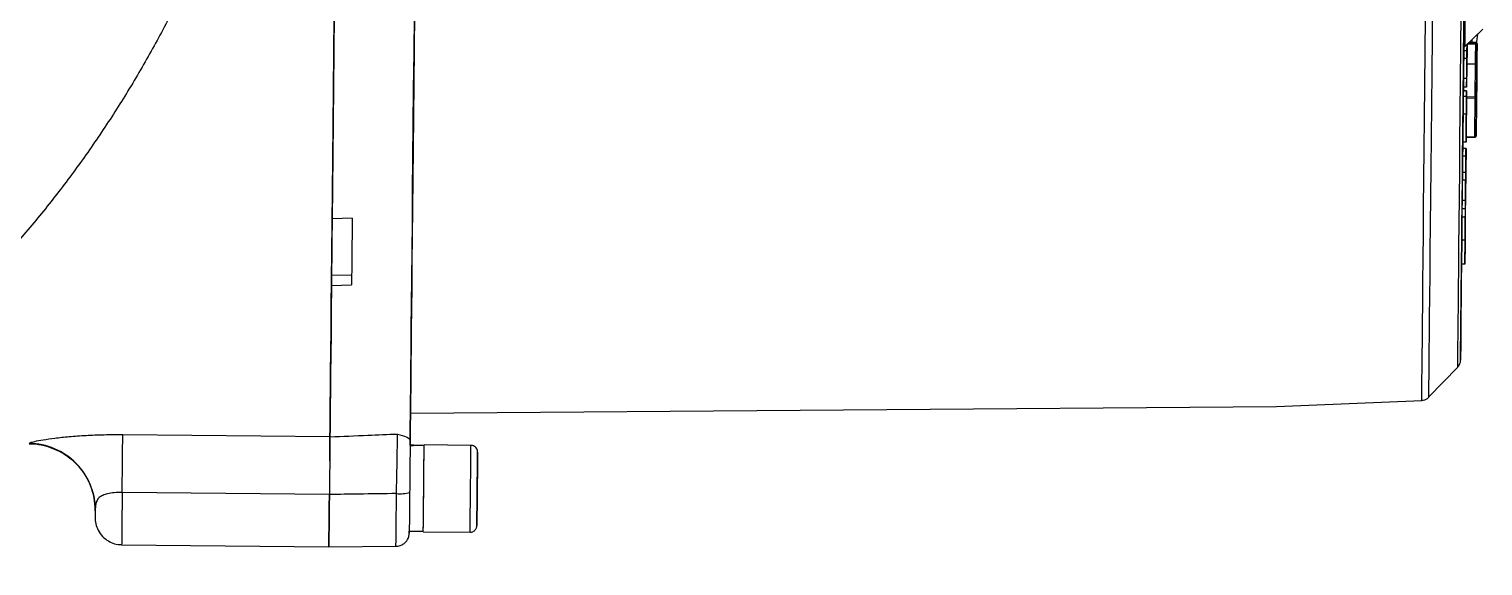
# Model space of a CAD drawing. Header units: millimetres. Extents: x 2454 to 4226, y 715 to 1968.
# Drawn here: x 3322.9 to 3518.6, y 928.9 to 1001.3 of the extents above; entities that cross this region are included whole.
import ezdxf

# ---------------------------------------------------------------- set-up
doc = ezdxf.new("R2010")
doc.units = ezdxf.units.MM

msp = doc.modelspace()

# ---------------------------------------------------------------- linework, layer by layer
at = {"color": 7, "linetype": 'Continuous', "lineweight": 25}
for p, q in [((3516.032, 998.36), (3516.054, 1000.575)), ((3516.168, 998.873), (3518.629, 1001.285)), ((3516.021, 997.33), (3516.032, 998.36)), ((3516.481, 998.356), (3516.032, 998.36)), ((3516.488, 998.956), (3516.457, 995.925)), ((3516.459, 996.112), (3516.486, 998.803)), ((3516.471, 997.325), (3516.481, 998.356)), ((3516.486, 998.803), (3516.474, 997.58)), ((3516.481, 998.356), (3516.49, 999.188)), ((3516.49, 999.188), (3516.484, 998.599)), ((3516.484, 998.599), (3516.484, 998.599)), ((3516.484, 998.599), (3516.484, 998.599)), ((3516.49, 999.183), (3516.488, 998.956)), ((3517.661, 999.244), (3516.558, 999.255)), ((3516.789, 999.481), (3517.663, 999.472)), ((3517.663, 999.476), (3516.792, 999.484)), ((3517.123, 999.785), (3517.12, 999.481)), ((3517.127, 999.812), (3517.123, 999.481)), ((3517.663, 999.472), (3517.663, 999.476)), ((3515.994, 994.613), (3516.021, 997.33)), ((3516.471, 997.325), (3516.021, 997.33)), ((3516.444, 994.609), (3516.471, 997.325)), ((3516.474, 997.58), (3516.459, 996.112)), ((3516.464, 996.624), (3517.635, 996.612)), ((3517.591, 992.173), (3517.635, 996.612)), ((3517.814, 996.483), (3517.769, 992.044)), ((3517.822, 997.333), (3517.773, 992.37)), ((3517.818, 996.951), (3517.795, 994.66)), ((3517.822, 997.333), (3517.819, 997.079)), ((3516.444, 994.609), (3515.994, 994.613)), ((3516.461, 996.23), (3516.433, 993.449)), ((3516.457, 995.925), (3516.455, 995.707)), ((3516.461, 996.23), (3516.46, 996.23)), ((3516.461, 996.23), (3516.46, 996.23)), ((3516.461, 996.23), (3516.461, 996.23)), ((3517.795, 994.66), (3517.771, 992.179)), ((3517.794, 994.47), (3517.771, 992.179)), ((3517.794, 994.47), (3517.791, 994.215)), ((3515.971, 992.219), (3515.978, 992.981)), ((3515.978, 992.981), (3515.983, 993.454)), ((3515.978, 992.981), (3515.978, 992.981)), ((3516.428, 992.977), (3515.978, 992.981)), ((3516.428, 992.977), (3515.978, 992.981)), ((3516.433, 993.449), (3515.983, 993.454)), ((3516.402, 990.31), (3516.428, 992.977)), ((3516.428, 992.977), (3516.428, 992.977)), ((3516.433, 993.449), (3516.433, 993.449)), ((3517.79, 994.088), (3517.74, 989.124)), ((3517.792, 994.279), (3517.767, 991.797)), ((3517.792, 994.279), (3517.769, 991.988)), ((3515.971, 992.219), (3515.971, 992.219)), ((3516.42, 992.215), (3515.971, 992.219)), ((3516.421, 992.215), (3515.971, 992.219)), ((3516.41, 991.103), (3516.41, 991.103)), ((3516.417, 991.815), (3516.412, 991.325)), ((3516.421, 992.215), (3516.414, 991.597)), ((3516.422, 992.338), (3516.417, 991.815)), ((3517.588, 991.945), (3516.418, 991.957)), ((3516.42, 992.215), (3516.421, 992.215)), ((3516.42, 992.185), (3517.591, 992.173)), ((3516.422, 992.338), (3516.422, 992.338)), ((3517.718, 986.89), (3517.762, 991.329)), ((3517.767, 991.797), (3517.744, 989.506)), ((3517.771, 992.242), (3517.769, 991.988)), ((3516.397, 989.807), (3515.947, 989.811)), ((3516.402, 990.31), (3516.402, 990.31)), ((3517.743, 989.379), (3517.74, 989.124)), ((3516.366, 986.754), (3517.537, 986.742)), ((3516.366, 986.723), (3517.536, 986.711)), ((3515.901, 985.181), (3515.91, 986.045)), ((3515.901, 985.181), (3515.901, 985.181)), ((3516.351, 985.177), (3515.901, 985.181)), ((3516.351, 985.177), (3515.901, 985.181)), ((3516.359, 986.041), (3515.909, 986.045)), ((3516.351, 985.177), (3516.321, 982.177)), ((3516.351, 985.177), (3516.351, 985.177)), ((3515.868, 981.938), (3515.89, 984.153)), ((3516.34, 984.148), (3515.89, 984.153)), ((3516.318, 981.933), (3516.34, 984.148)), ((3516.327, 982.761), (3516.324, 982.534)), ((3515.831, 978.191), (3515.858, 980.908)), ((3515.858, 980.908), (3515.868, 981.938)), ((3516.308, 980.903), (3515.858, 980.908)), ((3516.318, 981.933), (3515.868, 981.938)), ((3516.281, 978.187), (3516.308, 980.903)), ((3516.324, 982.534), (3516.294, 979.503)), ((3516.296, 979.69), (3516.323, 982.381)), ((3516.311, 981.158), (3516.296, 979.69)), ((3516.308, 980.903), (3516.318, 981.933)), ((3516.323, 982.381), (3516.311, 981.158)), ((3516.321, 982.177), (3516.321, 982.177)), ((3516.321, 982.177), (3516.321, 982.177)), ((3516.297, 979.807), (3516.252, 975.233)), ((3516.294, 979.503), (3516.292, 979.285)), ((3516.297, 979.807), (3516.297, 979.807)), ((3516.297, 979.807), (3516.297, 979.807)), ((3516.297, 979.807), (3516.297, 979.807)), ((3516.27, 977.036), (3515.82, 977.041)), ((3516.281, 978.187), (3515.831, 978.191)), ((3366.399, 975.799), (3363.698, 975.726)), ((3516.259, 975.916), (3515.809, 975.921)), ((3516.252, 975.233), (3516.243, 974.357)), ((3516.251, 975.194), (3516.257, 975.762)), ((3515.746, 969.602), (3515.778, 972.853)), ((3516.228, 972.848), (3515.778, 972.853)), ((3516.196, 969.598), (3516.228, 972.848)), ((3516.243, 974.357), (3516.238, 973.807)), ((3516.239, 973.927), (3516.239, 973.927)), ((3516.223, 972.356), (3516.196, 969.598)), ((3516.216, 971.594), (3516.223, 972.329)), ((3516.223, 972.306), (3516.216, 971.594)), ((3516.216, 971.594), (3516.216, 971.594)), ((3516.216, 971.594), (3516.216, 971.594)), ((3516.223, 972.356), (3516.223, 972.356)), ((3515.622, 957.15), (3515.746, 969.602)), ((3516.196, 969.598), (3515.746, 969.602)), ((3516.196, 969.598), (3516.196, 969.598)), ((3516.196, 969.598), (3516.196, 969.598)), ((3516.203, 970.36), (3516.203, 970.36)), ((3363.623, 968.112), (3363.609, 966.731)), ((3366.323, 968.085), (3363.623, 968.112)), ((3363.609, 966.731), (3366.31, 966.804)), ((3515.62, 956.958), (3515.622, 957.15)), ((3511.305, 951.649), (3515.237, 955.711)), ((3374.24, 949.532), (3490.828, 950.409)), ((3490.828, 950.409), (3510.392, 951.239)), ((3335.509, 946.631), (3363.407, 946.354)), ((3374.197, 945.195), (3374.205, 945.993)), ((3382.387, 945.167), (3376.087, 945.23)), ((3383.228, 939.309), (3383.255, 942.009)), ((3383.255, 942.009), (3383.228, 939.309)), ((3383.255, 942.009), (3383.255, 942.009)), ((3363.33, 938.559), (3335.431, 938.836)), ((3383.202, 936.609), (3383.228, 939.309)), ((3383.228, 939.309), (3383.202, 936.609)), ((3383.228, 939.309), (3383.228, 939.309)), ((3383.202, 936.609), (3383.202, 936.609)), ((3383.202, 936.609), (3383.202, 936.609)), ((3335.361, 931.783), (3363.26, 931.506)), ((3374.081, 933.603), (3374.081, 933.615)), ((3374.081, 933.603), (3375.971, 933.585)), ((3375.971, 933.531), (3382.27, 933.468)), ((3363.26, 931.505), (3372.292, 931.573))]:
    msp.add_line(p, q, dxfattribs=at)
at = {"color": 7, "linetype": 'Continuous', "lineweight": 25, "flags": 128}
for points in [[(3516.066, 1001.823), (3516.053, 1000.565), (3516.044, 999.604), (3516.037, 998.95), (3516.034, 998.609), (3516.033, 998.584), (3516.036, 998.875), (3516.042, 999.479), (3516.051, 1000.391), (3516.063, 1001.603), (3516.078, 1003.102), (3516.096, 1004.876), (3516.116, 1006.907), (3516.138, 1009.176), (3516.163, 1011.663), (3516.19, 1014.345), (3516.218, 1017.195), (3516.248, 1020.188), (3516.278, 1023.296), (3516.31, 1026.49), (3516.342, 1029.739)], [(3516.475, 1029.764), (3516.441, 1026.376), (3516.408, 1023.052), (3516.376, 1019.826), (3516.345, 1016.73), (3516.316, 1013.797), (3516.289, 1011.058), (3516.264, 1008.539), (3516.241, 1006.268), (3516.221, 1004.268), (3516.205, 1002.56), (3516.191, 1001.161), (3516.18, 1000.085), (3516.173, 999.344), (3516.169, 998.946), (3516.168, 998.873)], [(3374.204, 945.993), (3374.212, 946.754), (3374.222, 947.844), (3374.236, 949.258), (3374.254, 950.991), (3374.274, 953.036), (3374.297, 955.387), (3374.323, 958.033), (3374.352, 960.965), (3374.384, 964.172), (3374.419, 967.641), (3374.455, 971.36), (3374.495, 975.315), (3374.536, 979.491), (3374.58, 983.872), (3374.625, 988.441), (3374.672, 993.181), (3374.721, 998.075), (3374.771, 1003.104), (3374.822, 1008.249), (3374.874, 1013.491), (3374.927, 1018.809), (3374.98, 1024.184)], [(3363.407, 946.354), (3363.418, 947.468), (3363.432, 948.906), (3363.45, 950.663), (3363.47, 952.732), (3363.494, 955.106), (3363.52, 957.776), (3363.55, 960.732), (3363.582, 963.962), (3363.616, 967.455), (3363.653, 971.197), (3363.693, 975.174), (3363.734, 979.373), (3363.778, 983.775), (3363.824, 988.367), (3363.871, 993.129), (3363.92, 998.044), (3363.97, 1003.094), (3364.021, 1008.261), (3364.074, 1013.523), (3364.127, 1018.862)], [(3364.125, 1018.677), (3364.073, 1013.44), (3364.021, 1008.276), (3363.971, 1003.206), (3363.922, 998.246), (3363.874, 993.416), (3363.827, 988.732), (3363.782, 984.212), (3363.739, 979.871), (3363.698, 975.726)], [(3511.833, 1004.872), (3511.786, 1000.108), (3511.74, 995.474), (3511.695, 990.99), (3511.652, 986.672), (3511.611, 982.539), (3511.572, 978.608), (3511.535, 974.893), (3511.501, 971.411), (3511.469, 968.174), (3511.439, 965.197), (3511.412, 962.491), (3511.388, 960.067), (3511.367, 957.934), (3511.349, 956.102), (3511.334, 954.577), (3511.322, 953.366), (3511.313, 952.474), (3511.308, 951.905), (3511.305, 951.659), (3511.305, 951.649)], [(3374.774, 1003.419), (3374.726, 998.634), (3374.68, 993.983), (3374.635, 989.483), (3374.592, 985.152), (3374.551, 981.006), (3374.512, 977.06), (3374.475, 973.33), (3374.44, 969.829), (3374.408, 966.572), (3374.378, 963.57), (3374.351, 960.835), (3374.327, 958.376), (3374.305, 956.205), (3374.287, 954.328), (3374.271, 952.753), (3374.259, 951.485), (3374.249, 950.531), (3374.243, 949.892), (3374.24, 949.572), (3374.24, 949.532)], [(3510.392, 951.239), (3510.393, 951.247), (3510.395, 951.474), (3510.4, 952.015), (3510.408, 952.869), (3510.42, 954.032), (3510.434, 955.499), (3510.452, 957.265), (3510.472, 959.323), (3510.495, 961.664), (3510.521, 964.281), (3510.55, 967.162), (3510.581, 970.297), (3510.615, 973.673), (3510.65, 977.278), (3510.688, 981.097), (3510.728, 985.115), (3510.77, 989.317), (3510.813, 993.687), (3510.858, 998.208), (3510.904, 1002.861)], [(3515.237, 955.711), (3515.237, 955.718), (3515.239, 955.946), (3515.245, 956.496), (3515.253, 957.367), (3515.265, 958.553), (3515.28, 960.051), (3515.298, 961.854), (3515.319, 963.954), (3515.342, 966.343), (3515.369, 969.01), (3515.398, 971.944), (3515.429, 975.134), (3515.463, 978.564), (3515.5, 982.222), (3515.538, 986.092), (3515.578, 990.156), (3515.621, 994.399), (3515.664, 998.803), (3515.709, 1003.348)], [(3516.084, 1003.697), (3516.039, 999.207), (3515.996, 994.857), (3515.954, 990.665), (3515.914, 986.65), (3515.876, 982.827), (3515.841, 979.213), (3515.807, 975.824), (3515.776, 972.673), (3515.747, 969.775), (3515.721, 967.14), (3515.698, 964.78), (3515.677, 962.705), (3515.659, 960.924), (3515.645, 959.444), (3515.633, 958.272), (3515.625, 957.412), (3515.619, 956.869), (3515.617, 956.643), (3515.617, 956.636)], [(3517.656, 998.704), (3517.813, 999.591), (3517.948, 1000.618)], [(3517.635, 996.612), (3517.637, 996.88), (3517.64, 997.177), (3517.644, 997.497), (3517.647, 997.835), (3517.65, 998.184), (3517.654, 998.54), (3517.657, 998.895), (3517.661, 999.244)], [(3517.663, 999.472), (3517.663, 999.467), (3517.663, 999.452), (3517.663, 999.429), (3517.662, 999.399), (3517.662, 999.364), (3517.662, 999.325), (3517.661, 999.284), (3517.661, 999.244)], [(3517.77, 992.067), (3517.784, 993.491), (3517.798, 994.864), (3517.81, 996.131), (3517.821, 997.238), (3517.83, 998.139), (3517.837, 998.798), (3517.84, 999.187), (3517.841, 999.291)], [(3517.841, 999.291), (3517.838, 998.919), (3517.834, 998.54), (3517.83, 998.16), (3517.826, 997.787), (3517.823, 997.427), (3517.82, 997.085), (3517.816, 996.769), (3517.814, 996.483)], [(3517.819, 997.079), (3517.819, 997.065), (3517.819, 997.049), (3517.819, 997.033), (3517.819, 997.015), (3517.819, 996.997), (3517.819, 996.981), (3517.818, 996.965), (3517.818, 996.951)], [(3517.822, 997.333), (3517.822, 997.344), (3517.822, 997.353), (3517.822, 997.358), (3517.822, 997.36), (3517.822, 997.358), (3517.822, 997.353), (3517.822, 997.344), (3517.822, 997.333)], [(3517.794, 994.47), (3517.794, 994.481), (3517.794, 994.489), (3517.794, 994.494), (3517.794, 994.496), (3517.794, 994.494), (3517.794, 994.489), (3517.794, 994.481), (3517.794, 994.47)], [(3517.773, 992.37), (3517.772, 992.356), (3517.772, 992.34), (3517.772, 992.323), (3517.772, 992.306), (3517.772, 992.288), (3517.772, 992.271), (3517.771, 992.256), (3517.771, 992.242)], [(3517.791, 994.215), (3517.791, 994.201), (3517.791, 994.186), (3517.791, 994.169), (3517.79, 994.151), (3517.79, 994.134), (3517.79, 994.117), (3517.79, 994.101), (3517.79, 994.088)], [(3517.537, 986.742), (3517.542, 987.278), (3517.548, 987.85), (3517.554, 988.456), (3517.56, 989.094), (3517.567, 989.764), (3517.574, 990.463), (3517.581, 991.191), (3517.588, 991.945)], [(3517.591, 992.173), (3517.59, 992.149), (3517.59, 992.123), (3517.59, 992.094), (3517.59, 992.063), (3517.589, 992.032), (3517.589, 992.001), (3517.589, 991.972), (3517.588, 991.945)], [(3517.769, 992.044), (3517.766, 992.024), (3517.755, 992.006), (3517.738, 991.988), (3517.716, 991.973), (3517.689, 991.961), (3517.657, 991.952), (3517.623, 991.947), (3517.588, 991.945)], [(3517.769, 992.044), (3517.762, 991.297), (3517.755, 990.576), (3517.748, 989.883), (3517.741, 989.22), (3517.735, 988.587), (3517.729, 987.987), (3517.723, 987.421), (3517.718, 986.89)], [(3517.762, 991.329), (3517.765, 991.579), (3517.767, 991.79), (3517.769, 991.957), (3517.77, 992.077), (3517.771, 992.15), (3517.771, 992.172)], [(3517.769, 991.988), (3517.769, 991.977), (3517.769, 991.968), (3517.769, 991.963), (3517.769, 991.961), (3517.769, 991.963), (3517.769, 991.968), (3517.769, 991.977), (3517.769, 991.988)], [(3517.771, 992.172), (3517.771, 992.172), (3517.771, 992.144), (3517.77, 992.067)], [(3517.74, 989.124), (3517.74, 989.113), (3517.74, 989.105), (3517.74, 989.099), (3517.74, 989.098), (3517.74, 989.099), (3517.74, 989.105), (3517.74, 989.113), (3517.74, 989.124)], [(3517.744, 989.506), (3517.744, 989.492), (3517.744, 989.477), (3517.744, 989.46), (3517.744, 989.442), (3517.743, 989.425), (3517.743, 989.408), (3517.743, 989.392), (3517.743, 989.379)], [(3517.537, 986.742), (3517.537, 986.727), (3517.536, 986.717), (3517.536, 986.712), (3517.536, 986.711)], [(3363.698, 975.743), (3363.688, 974.737), (3363.677, 973.581), (3363.666, 972.445), (3363.655, 971.33), (3363.644, 970.236), (3363.633, 969.163), (3363.623, 968.112)], [(3366.399, 975.799), (3366.387, 974.606), (3366.376, 973.431), (3366.364, 972.276), (3366.353, 971.141), (3366.342, 970.025), (3366.331, 968.931), (3366.32, 967.857), (3366.31, 966.804)], [(3363.609, 966.731), (3363.576, 963.352), (3363.545, 960.229), (3363.516, 957.372), (3363.491, 954.792), (3363.468, 952.497), (3363.448, 950.497), (3363.431, 948.798), (3363.418, 947.407), (3363.407, 946.328)], [(3515.617, 956.636), (3515.618, 956.737), (3515.62, 956.958)], [(3374.24, 949.532), (3374.237, 949.258), (3374.223, 947.844), (3374.212, 946.754), (3374.205, 945.993)], [(3335.431, 938.836), (3335.445, 940.243), (3335.459, 941.586), (3335.471, 942.833), (3335.482, 943.951), (3335.492, 944.912), (3335.499, 945.691), (3335.505, 946.269), (3335.509, 946.631)], [(3363.407, 946.354), (3363.404, 945.992), (3363.398, 945.414), (3363.39, 944.635), (3363.381, 943.674), (3363.37, 942.556), (3363.357, 941.309), (3363.344, 939.965), (3363.33, 938.559)], [(3363.375, 943.106), (3363.381, 943.63), (3363.39, 944.586), (3363.398, 945.36), (3363.403, 945.933), (3363.407, 946.289)], [(3375.971, 933.531), (3375.971, 933.541), (3375.973, 933.776), (3375.978, 934.314), (3375.986, 935.125), (3375.997, 936.166), (3376.009, 937.38), (3376.022, 938.701), (3376.035, 940.059), (3376.049, 941.381), (3376.061, 942.595), (3376.071, 943.635), (3376.079, 944.446), (3376.084, 944.984), (3376.087, 945.22), (3376.087, 945.23)], [(3375.971, 933.585), (3375.971, 933.611), (3375.974, 933.896), (3375.98, 934.481), (3375.989, 935.333), (3375.999, 936.408), (3376.011, 937.644), (3376.025, 938.976), (3376.038, 940.33), (3376.051, 941.632), (3376.063, 942.81), (3376.073, 943.801), (3376.08, 944.551), (3376.085, 945.018), (3376.086, 945.116)], [(3382.27, 933.468), (3382.27, 933.478), (3382.273, 933.714), (3382.278, 934.252), (3382.286, 935.063), (3382.296, 936.103), (3382.309, 937.317), (3382.322, 938.639), (3382.335, 939.997), (3382.348, 941.318), (3382.36, 942.532), (3382.371, 943.573), (3382.379, 944.384), (3382.384, 944.922), (3382.387, 945.158), (3382.387, 945.167)], [(3383.278, 944.258), (3383.278, 944.259), (3383.276, 944.09), (3383.271, 943.595), (3383.263, 942.809), (3383.253, 941.784), (3383.241, 940.59), (3383.228, 939.309), (3383.216, 938.028), (3383.204, 936.834), (3383.194, 935.809), (3383.186, 935.022), (3383.181, 934.528), (3383.179, 934.359)], [(3335.431, 938.836), (3335.415, 937.222), (3335.4, 935.718), (3335.387, 934.388), (3335.376, 933.288), (3335.368, 932.467), (3335.363, 931.957), (3335.361, 931.783), (3335.361, 931.783)], [(3363.26, 931.506), (3363.26, 931.506), (3363.262, 931.68), (3363.267, 932.189), (3363.275, 933.011), (3363.286, 934.111), (3363.299, 935.441), (3363.314, 936.945), (3363.33, 938.559)], [(3363.33, 938.543), (3363.314, 936.93), (3363.299, 935.427), (3363.286, 934.099), (3363.275, 933.001), (3363.267, 932.182), (3363.262, 931.677), (3363.26, 931.505)], [(3372.292, 931.573), (3372.294, 931.747), (3372.299, 932.261), (3372.307, 933.092), (3372.318, 934.203), (3372.332, 935.546), (3372.347, 937.06), (3372.363, 938.678)], [(3374.133, 938.83), (3374.119, 937.381), (3374.106, 936.054), (3374.094, 934.929), (3374.086, 934.073), (3374.081, 933.537), (3374.081, 933.536)], [(3383.179, 934.38), (3383.181, 934.528), (3383.186, 935.022), (3383.194, 935.809), (3383.204, 936.834), (3383.216, 938.028), (3383.229, 939.309)], [(3374.079, 933.392), (3374.081, 933.537), (3374.081, 933.603)], [(3374.081, 933.536), (3374.079, 933.355), (3374.079, 933.392)]]:
    msp.add_lwpolyline(points, dxfattribs=at)
at = {"color": 7, "linetype": 'Continuous', "lineweight": 25}
for centre, radius, start, end in [((3517.705, 999.448), 0.208, 257.87023, 310.97044), ((3517.661, 999.292), 0.18, 359.44321, 89.44317), ((3517.656, 996.453), 0.161, 10.85333, 97.4799), ((3517.612, 992.014), 0.161, 10.85333, 97.4799), ((3517.538, 986.891), 0.18, 269.4307, 359.43204), ((3517.552, 986.908), 0.167, 264.58095, 353.57411), ((3322.809, 936.436), 8.998, 359.44329, 89.44332), ((3372.843, 943.47), 4.816, 264.27272, 285.53399)]:
    msp.add_arc(centre, radius, start, end, dxfattribs=at)
for centre, start_param, end_param in [((3376.029, 939.38), 1.5707963, 1.7601929), ((3374.139, 939.399), 1.4765243, 1.5707963)]:
    msp.add_ellipse(centre, major_axis=(10.039, -0.1), ratio=0.577345, start_param=start_param, end_param=end_param, dxfattribs=at)
for points, knots in [([(3053.725, 1095.471), (3053.557, 1094.29), (3053.079, 1090.929), (3052.511, 1085.361), (3052.11, 1078.77), (3051.997, 1072.167), (3052.167, 1065.566), (3052.622, 1058.977), (3053.36, 1052.415), (3054.379, 1045.89), (3055.679, 1039.415), (3057.256, 1033.003), (3059.108, 1026.664), (3061.23, 1020.41), (3063.621, 1014.254), (3066.274, 1008.207), (3069.184, 1002.279), (3072.348, 996.482), (3075.758, 990.827), (3079.408, 985.323), (3083.292, 979.982), (3087.402, 974.813), (3091.731, 969.826), (3096.271, 965.03), (3101.013, 960.434), (3105.948, 956.046), (3111.068, 951.874), (3116.362, 947.927), (3121.822, 944.212), (3127.436, 940.735), (3133.195, 937.503), (3139.088, 934.522), (3145.103, 931.797), (3151.231, 929.334), (3157.458, 927.137), (3163.775, 925.21), (3170.169, 923.557), (3176.627, 922.181), (3183.14, 921.084), (3189.693, 920.268), (3196.275, 919.735), (3202.874, 919.486), (3209.478, 919.522), (3216.074, 919.841), (3222.651, 920.445), (3229.195, 921.331), (3235.695, 922.498), (3242.139, 923.943), (3248.514, 925.665), (3254.81, 927.659), (3261.013, 929.923), (3267.114, 932.452), (3273.1, 935.241), (3278.96, 938.285), (3284.684, 941.579), (3290.261, 945.116), (3295.68, 948.89), (3300.932, 952.893), (3306.007, 957.119), (3310.895, 961.56), (3315.587, 966.207), (3320.075, 971.051), (3324.35, 976.085), (3328.405, 981.297), (3332.231, 986.68), (3335.822, 992.222), (3339.171, 997.913), (3342.272, 1003.744), (3345.119, 1009.703), (3347.707, 1015.778), (3350.031, 1021.96), (3352.087, 1028.236), (3353.87, 1034.594), (3355.379, 1041.023), (3356.609, 1047.512), (3357.558, 1054.047), (3358.225, 1060.617), (3358.609, 1067.21), (3358.709, 1073.813), (3358.524, 1080.414), (3358.055, 1087.001), (3357.303, 1093.562), (3356.27, 1100.085), (3354.956, 1106.557), (3353.365, 1112.966), (3351.5, 1119.301), (3349.363, 1125.55), (3346.96, 1131.701), (3344.294, 1137.742), (3341.37, 1143.664), (3338.194, 1149.454), (3334.772, 1155.102), (3331.11, 1160.597), (3327.214, 1165.93), (3323.093, 1171.09), (3318.753, 1176.068), (3314.203, 1180.854), (3309.452, 1185.44), (3304.507, 1189.817), (3299.378, 1193.977), (3294.075, 1197.913), (3288.607, 1201.617), (3282.985, 1205.081), (3277.219, 1208.301), (3271.32, 1211.269), (3265.299, 1213.981), (3259.166, 1216.431), (3252.934, 1218.614), (3246.613, 1220.528), (3240.216, 1222.167), (3233.754, 1223.529), (3227.24, 1224.612), (3220.684, 1225.414), (3214.101, 1225.932), (3207.501, 1226.167), (3200.898, 1226.117), (3194.302, 1225.783), (3187.727, 1225.166), (3181.185, 1224.266), (3174.687, 1223.085), (3168.247, 1221.625), (3161.875, 1219.89), (3155.584, 1217.881), (3149.385, 1215.604), (3143.29, 1213.062), (3137.31, 1210.26), (3131.456, 1207.204), (3125.739, 1203.898), (3120.17, 1200.348), (3114.759, 1196.563), (3109.516, 1192.548), (3104.45, 1188.311), (3099.572, 1183.86), (3094.89, 1179.203), (3090.412, 1174.349), (3086.148, 1169.306), (3082.105, 1164.085), (3078.29, 1158.694), (3074.711, 1153.144), (3071.374, 1147.445), (3068.286, 1141.608), (3065.452, 1135.643), (3062.877, 1129.562), (3060.567, 1123.375), (3058.525, 1117.095), (3056.754, 1110.733), (3055.262, 1104.3), (3054.3, 1099.2), (3053.845, 1096.248), (3053.725, 1095.471)], [0, 0, 0, 0, 0.00371707, 0.01057073, 0.01742476, 0.02427878, 0.03113281, 0.03798684, 0.04484087, 0.0516949, 0.05854893, 0.06540296, 0.07225699, 0.07911102, 0.08596505, 0.09281907, 0.0996731, 0.10652713, 0.11338116, 0.12023519, 0.12708922, 0.13394325, 0.14079728, 0.14765131, 0.15450534, 0.16135937, 0.1682134, 0.17506743, 0.18192146, 0.18877549, 0.19562952, 0.20248355, 0.20933758, 0.21619161, 0.22304564, 0.22989967, 0.2367537, 0.24360773, 0.25046176, 0.25731579, 0.26416982, 0.27102385, 0.27787788, 0.28473191, 0.29158594, 0.29843997, 0.305294, 0.31214803, 0.31900206, 0.32585609, 0.33271012, 0.33956415, 0.34641818, 0.35327221, 0.36012624, 0.36698027, 0.3738343, 0.38068833, 0.38754236, 0.39439639, 0.40125042, 0.40810445, 0.41495848, 0.42181251, 0.42866653, 0.43552056, 0.44237459, 0.44922862, 0.45608265, 0.46293668, 0.46979071, 0.47664474, 0.48349877, 0.4903528, 0.49720683, 0.50406086, 0.51091488, 0.51776891, 0.52462294, 0.53147697, 0.538331, 0.54518503, 0.55203906, 0.55889309, 0.56574712, 0.57260114, 0.57945517, 0.5863092, 0.59316323, 0.60001726, 0.60687129, 0.61372532, 0.62057935, 0.62743338, 0.63428741, 0.64114144, 0.64799547, 0.6548495, 0.66170352, 0.66855755, 0.67541158, 0.68226561, 0.68911964, 0.69597367, 0.7028277, 0.70968173, 0.71653576, 0.72338979, 0.73024382, 0.73709785, 0.74395188, 0.75080591, 0.75765994, 0.76451397, 0.771368, 0.77822203, 0.78507606, 0.79193009, 0.79878412, 0.80563816, 0.81249219, 0.81934622, 0.82620025, 0.83305428, 0.83990831, 0.84676234, 0.85361637, 0.8604704, 0.86732443, 0.87417846, 0.88103249, 0.88788652, 0.89474054, 0.90159457, 0.9084486, 0.91530263, 0.92215666, 0.92901069, 0.93586472, 0.94271875, 0.94957278, 0.95642681, 0.96328084, 0.97013487, 0.9769889, 0.98384293, 0.99069696, 0.99755098, 1, 1, 1, 1]), ([(3335.253, 1034.95), (3335.241, 1034.907), (3334.695, 1032.865), (3333.364, 1028.898), (3331.242, 1023.07), (3328.823, 1017.356), (3326.153, 1011.755), (3323.228, 1006.284), (3320.055, 1000.953), (3316.641, 995.772), (3312.993, 990.753), (3309.119, 985.907), (3305.027, 981.243), (3300.726, 976.772), (3296.224, 972.502), (3291.531, 968.444), (3286.657, 964.604), (3281.613, 960.992), (3276.408, 957.615), (3271.054, 954.48), (3265.562, 951.594), (3259.943, 948.962), (3254.21, 946.591), (3248.374, 944.485), (3242.448, 942.648), (3236.444, 941.085), (3230.374, 939.799), (3224.252, 938.792), (3218.09, 938.067), (3211.902, 937.625), (3205.699, 937.467), (3199.496, 937.593), (3193.305, 938.003), (3187.14, 938.697), (3181.013, 939.673), (3174.937, 940.928), (3168.925, 942.46), (3162.989, 944.267), (3157.143, 946.343), (3151.396, 948.684), (3145.768, 951.293), (3140.69, 953.9), (3137.558, 955.749), (3136.205, 956.547)], [0, 0, 0, 0, 0.0005527, 0.0256902, 0.0508276, 0.0759651, 0.1011026, 0.1262401, 0.1513776, 0.1765151, 0.2016526, 0.2267901, 0.2519275, 0.277065, 0.3022025, 0.32734, 0.3524775, 0.377615, 0.4027524, 0.4278899, 0.4530274, 0.4781649, 0.5033024, 0.5284399, 0.5535773, 0.5787148, 0.6038523, 0.6289898, 0.6541273, 0.6792648, 0.7044022, 0.7295397, 0.7546772, 0.7798147, 0.8049522, 0.8300897, 0.8552271, 0.8803646, 0.9055021, 0.9306396, 0.9557771, 0.9809145, 1, 1, 1, 1]), ([(3516.484, 998.599), (3516.485, 998.709), (3516.487, 998.917), (3516.489, 999.101), (3516.49, 999.188)], [0, 0, 0, 0, 0.5299346, 1, 1, 1, 1]), ([(3515.983, 993.454), (3515.985, 993.625), (3515.988, 993.968), (3515.992, 994.335), (3515.993, 994.508), (3515.994, 994.613)], [0, 0, 0, 0, 0.277759, 0.5582123, 1, 1, 1, 1]), ([(3516.433, 993.449), (3516.435, 993.62), (3516.438, 993.963), (3516.442, 994.331), (3516.443, 994.503), (3516.444, 994.609)], [0, 0, 0, 0, 0.277759, 0.5582123, 1, 1, 1, 1]), ([(3516.452, 995.423), (3516.453, 995.43), (3516.453, 995.443), (3516.456, 995.746), (3516.459, 996.046), (3516.461, 996.23)], [0, 0, 0, 0, 0.2808814, 0.5588569, 1, 1, 1, 1]), ([(3516.455, 995.707), (3516.454, 995.626), (3516.453, 995.481), (3516.453, 995.441), (3516.452, 995.423)], [0, 0, 0, 0, 0.5603886, 1, 1, 1, 1]), ([(3516.428, 992.977), (3516.427, 992.876), (3516.425, 992.675), (3516.423, 992.451), (3516.422, 992.334), (3516.422, 992.336), (3516.422, 992.338)], [0, 0, 0, 0, 0.1867494, 0.3723338, 0.5591229, 1, 1, 1, 1]), ([(3515.947, 989.811), (3515.951, 990.266), (3515.959, 991.079), (3515.967, 991.871), (3515.971, 992.219)], [0, 0, 0, 0, 0.55991543, 1, 1, 1, 1]), ([(3516.412, 991.325), (3516.408, 990.982), (3516.402, 990.369), (3516.395, 989.675), (3516.392, 989.369)], [0, 0, 0, 0, 0.559112, 1, 1, 1, 1]), ([(3516.395, 989.601), (3516.397, 989.818), (3516.401, 990.25), (3516.407, 990.816), (3516.409, 991.076), (3516.409, 991.094), (3516.41, 991.103)], [0, 0, 0, 0, 0.2811486, 0.5595012, 0.7791204, 1, 1, 1, 1]), ([(3516.414, 991.597), (3516.414, 991.517), (3516.412, 991.357), (3516.407, 990.907), (3516.401, 990.303), (3516.398, 989.92), (3516.396, 989.728)], [0, 0, 0, 0, 0.28076842, 0.55963245, 0.77936115, 1, 1, 1, 1]), ([(3516.397, 989.807), (3516.401, 990.262), (3516.409, 991.075), (3516.417, 991.866), (3516.42, 992.215)], [0, 0, 0, 0, 0.5599154, 1, 1, 1, 1]), ([(3516.41, 991.103), (3516.41, 991.1), (3516.409, 991.095), (3516.409, 991.04), (3516.406, 990.71), (3516.403, 990.444), (3516.402, 990.31)], [0, 0, 0, 0, 0.2814958, 0.5616084, 0.7793283, 1, 1, 1, 1]), ([(3515.909, 986.045), (3515.91, 986.085), (3515.91, 986.165), (3515.918, 986.974), (3515.932, 988.325), (3515.942, 989.316), (3515.947, 989.811)], [0, 0, 0, 0, 0.2808621, 0.5603944, 0.779988, 1, 1, 1, 1]), ([(3516.359, 986.041), (3516.36, 986.081), (3516.36, 986.16), (3516.368, 986.97), (3516.382, 988.32), (3516.392, 989.311), (3516.397, 989.807)], [0, 0, 0, 0, 0.2808621, 0.5603944, 0.779988, 1, 1, 1, 1]), ([(3516.392, 989.369), (3516.387, 988.832), (3516.379, 988.024), (3516.37, 987.146), (3516.364, 986.503), (3516.36, 986.098), (3516.359, 986.06), (3516.359, 986.041)], [0, 0, 0, 0, 0.2489102, 0.3740533, 0.4992899, 0.7492242, 1, 1, 1, 1]), ([(3516.396, 989.728), (3516.394, 989.516), (3516.389, 989.092), (3516.382, 988.346), (3516.376, 987.758), (3516.373, 987.442), (3516.373, 987.414), (3516.373, 987.399)], [0, 0, 0, 0, 0.12500994, 0.24998629, 0.4986889, 0.74914013, 1, 1, 1, 1]), ([(3516.373, 987.399), (3516.373, 987.412), (3516.373, 987.436), (3516.376, 987.688), (3516.381, 988.219), (3516.388, 988.964), (3516.393, 989.388), (3516.395, 989.601)], [0, 0, 0, 0, 0.2509733, 0.5016441, 0.7501459, 0.874991, 1, 1, 1, 1]), ([(3515.89, 984.153), (3515.891, 984.244), (3515.893, 984.37), (3515.897, 984.792), (3515.899, 985.051), (3515.901, 985.181)], [0, 0, 0, 0, 0.5606419, 0.7798878, 1, 1, 1, 1]), ([(3516.34, 984.148), (3516.341, 984.239), (3516.343, 984.366), (3516.347, 984.787), (3516.349, 985.047), (3516.351, 985.177)], [0, 0, 0, 0, 0.5606419, 0.7798878, 1, 1, 1, 1]), ([(3516.321, 982.177), (3516.322, 982.285), (3516.324, 982.5), (3516.327, 982.798), (3516.329, 982.966), (3516.329, 982.973), (3516.329, 982.977)], [0, 0, 0, 0, 0.2811955, 0.5607077, 0.7796524, 1, 1, 1, 1]), ([(3516.329, 982.977), (3516.329, 982.956), (3516.328, 982.919), (3516.327, 982.809), (3516.327, 982.761)], [0, 0, 0, 0, 0.559614, 1, 1, 1, 1]), ([(3516.289, 979.001), (3516.289, 979.008), (3516.29, 979.021), (3516.293, 979.323), (3516.295, 979.623), (3516.297, 979.807)], [0, 0, 0, 0, 0.2808814, 0.5588569, 1, 1, 1, 1]), ([(3516.292, 979.285), (3516.291, 979.204), (3516.29, 979.059), (3516.289, 979.019), (3516.289, 979.001)], [0, 0, 0, 0, 0.56038863, 1, 1, 1, 1]), ([(3515.807, 975.766), (3515.809, 975.928), (3515.811, 976.153), (3515.816, 976.637), (3515.818, 976.906), (3515.82, 977.041)], [0, 0, 0, 0, 0.5601529, 0.7798676, 1, 1, 1, 1]), ([(3515.82, 977.041), (3515.821, 977.21), (3515.825, 977.549), (3515.828, 977.914), (3515.83, 978.086), (3515.831, 978.191)], [0, 0, 0, 0, 0.2779893, 0.5583685, 1, 1, 1, 1]), ([(3516.257, 975.762), (3516.259, 975.906), (3516.261, 976.123), (3516.265, 976.577), (3516.268, 976.883), (3516.27, 977.036)], [0, 0, 0, 0, 0.5008588, 0.7500558, 1, 1, 1, 1]), ([(3516.27, 977.036), (3516.271, 977.205), (3516.275, 977.545), (3516.278, 977.91), (3516.28, 978.082), (3516.281, 978.187)], [0, 0, 0, 0, 0.2779893, 0.5583685, 1, 1, 1, 1]), ([(3515.778, 972.853), (3515.782, 973.216), (3515.789, 973.942), (3515.798, 974.834), (3515.804, 975.419), (3515.808, 975.843), (3515.808, 975.89), (3515.809, 975.921)], [0, 0, 0, 0, 0.2507387, 0.5006348, 0.6258254, 0.7509246, 1, 1, 1, 1]), ([(3516.228, 972.848), (3516.232, 973.213), (3516.239, 973.936), (3516.248, 974.826), (3516.254, 975.412), (3516.257, 975.719), (3516.258, 975.884), (3516.258, 975.905), (3516.259, 975.916)], [0, 0, 0, 0, 0.2506607, 0.4979437, 0.6250501, 0.7485035, 0.8630456, 1, 1, 1, 1]), ([(3516.259, 975.916), (3516.258, 975.889), (3516.258, 975.837), (3516.254, 975.408), (3516.247, 974.745), (3516.242, 974.216), (3516.239, 973.927)], [0, 0, 0, 0, 0.2597473, 0.4988551, 0.7262382, 1, 1, 1, 1]), ([(3516.239, 973.927), (3516.24, 974.072), (3516.243, 974.354), (3516.248, 974.813), (3516.25, 975.041), (3516.251, 975.194)], [0, 0, 0, 0, 0.254228, 0.4964433, 1, 1, 1, 1]), ([(3516.223, 972.329), (3516.226, 972.619), (3516.23, 973.055), (3516.236, 973.608), (3516.239, 973.971), (3516.242, 974.258), (3516.245, 974.513), (3516.245, 974.54), (3516.245, 974.558)], [0, 0, 0, 0, 0.2508102, 0.3774947, 0.5007393, 0.621995, 0.7507204, 1, 1, 1, 1]), ([(3516.238, 973.807), (3516.236, 973.649), (3516.234, 973.451), (3516.23, 973.069), (3516.227, 972.744), (3516.224, 972.483), (3516.223, 972.306)], [0, 0, 0, 0, 0.5004629, 0.6280323, 0.7495371, 1, 1, 1, 1]), ([(3516.245, 974.558), (3516.245, 974.542), (3516.245, 974.517), (3516.242, 974.295), (3516.24, 974.035), (3516.237, 973.704), (3516.232, 973.206), (3516.228, 972.808), (3516.225, 972.546)], [0, 0, 0, 0, 0.24891284, 0.37712767, 0.49941414, 0.62031968, 0.74974895, 1, 1, 1, 1]), ([(3516.225, 972.546), (3516.223, 972.387), (3516.22, 972.07), (3516.217, 971.753), (3516.216, 971.594)], [0, 0, 0, 0, 0.5000661, 1, 1, 1, 1]), ([(3516.216, 971.594), (3516.216, 971.587), (3516.216, 971.579), (3516.217, 971.717), (3516.218, 971.802), (3516.22, 972.011), (3516.222, 972.218), (3516.223, 972.356)], [0, 0, 0, 0, 0.50044501, 0.56652681, 0.62576581, 0.75032225, 1, 1, 1, 1]), ([(3516.196, 969.598), (3516.197, 969.736), (3516.199, 969.944), (3516.202, 970.185), (3516.204, 970.392), (3516.204, 970.374), (3516.203, 970.36)], [0, 0, 0, 0, 0.2507793, 0.3764347, 0.5002315, 1, 1, 1, 1]), ([(3516.203, 970.36), (3516.203, 970.358), (3516.203, 970.355), (3516.203, 970.323), (3516.202, 970.183), (3516.199, 969.945), (3516.197, 969.737), (3516.196, 969.598)], [0, 0, 0, 0, 0.2497875, 0.4986891, 0.623422, 0.7479725, 1, 1, 1, 1]), ([(3515.268, 955.748), (3515.326, 955.818), (3515.436, 955.953), (3515.535, 956.171), (3515.589, 956.357), (3515.609, 956.488), (3515.615, 956.566), (3515.616, 956.597), (3515.617, 956.609), (3515.617, 956.617), (3515.617, 956.625), (3515.617, 956.634), (3515.617, 956.638), (3515.618, 956.68), (3515.619, 956.777), (3515.62, 956.946), (3515.621, 956.965)], [0, 0, 0, 0, 0.0344957, 0.0657008, 0.0902899, 0.1077667, 0.1163873, 0.119361, 0.121526, 0.1241664, 0.1287797, 0.1401269, 0.1869016, 0.3751289, 0.9328429, 1, 1, 1, 1]), ([(3510.404, 951.257), (3510.536, 951.269), (3510.802, 951.292), (3511.119, 951.465), (3511.269, 951.622), (3511.326, 951.683)], [0, 0, 0, 0, 0.3778621, 0.761117, 1, 1, 1, 1]), ([(3322.896, 945.433), (3322.929, 945.467), (3322.99, 945.531), (3323.613, 945.71), (3324.717, 945.921), (3326.31, 946.15), (3328.276, 946.364), (3330.531, 946.527), (3332.973, 946.632), (3334.663, 946.632), (3335.509, 946.631)], [0, 0, 0, 0, 0.1322114, 0.2501448, 0.3749998, 0.5003474, 0.6240193, 0.7496755, 0.8748059, 1, 1, 1, 1]), ([(3363.407, 946.328), (3365.105, 946.398), (3368.138, 946.524), (3371.171, 946.648), (3372.505, 946.703)], [0, 0, 0, 0, 0.56, 1, 1, 1, 1]), ([(3372.363, 938.678), (3372.382, 939.644), (3372.42, 941.575), (3372.465, 944.042), (3372.497, 945.922), (3372.503, 946.443), (3372.505, 946.703)], [0, 0, 0, 0, 0.2500471, 0.50006, 0.7503071, 1, 1, 1, 1]), ([(3372.505, 946.703), (3372.943, 946.575), (3373.813, 946.321), (3374.074, 946.102), (3374.204, 945.993)], [0, 0, 0, 0, 0.5024427, 1, 1, 1, 1]), ([(3374.204, 945.993), (3374.199, 945.451), (3374.188, 944.37), (3374.17, 942.495), (3374.151, 940.634), (3374.139, 939.433), (3374.133, 938.83)], [0, 0, 0, 0, 0.28061732, 0.55957402, 0.77911945, 1, 1, 1, 1]), ([(3322.898, 945.363), (3323.053, 945.37), (3323.732, 945.404), (3324.897, 945.18), (3326.313, 944.728), (3327.563, 944.075), (3328.64, 943.289), (3329.541, 942.407), (3330.267, 941.471), (3330.828, 940.521), (3331.237, 939.595), (3331.512, 938.729), (3331.679, 937.962), (3331.764, 937.326), (3331.797, 936.859), (3331.805, 936.572), (3331.806, 936.44), (3331.807, 936.397), (3331.806, 936.371), (3331.806, 936.351), (3331.806, 936.346), (3331.806, 936.343)], [0, 0, 0, 0, 0.0324071, 0.1421817, 0.2455285, 0.3433869, 0.4361669, 0.5239523, 0.6065781, 0.6836457, 0.7545047, 0.8182136, 0.873502, 0.9187895, 0.9523627, 0.9721326, 0.978147, 0.981881, 0.985648, 0.9915272, 1, 1, 1, 1]), ([(3383.229, 939.309), (3383.231, 939.515), (3383.237, 940.116), (3383.246, 941.093), (3383.257, 942.151), (3383.266, 943.05), (3383.272, 943.723), (3383.277, 944.183), (3383.277, 944.202), (3383.278, 944.263), (3383.278, 944.265), (3383.278, 944.27), (3383.278, 944.292), (3383.275, 944.361), (3383.252, 944.513), (3383.169, 944.722), (3382.996, 944.943), (3382.747, 945.102), (3382.519, 945.182), (3382.394, 945.161), (3382.375, 945.158)], [0, 0, 0, 0, 0.0675423, 0.1967645, 0.3262114, 0.4556596, 0.5851081, 0.7145579, 0.8440517, 0.8450999, 0.8456018, 0.8460873, 0.8469714, 0.8530116, 0.8685976, 0.8971977, 0.9254347, 0.9587536, 0.993939, 1, 1, 1, 1]), ([(3335.431, 938.836), (3335.066, 938.83), (3334.366, 938.819), (3333.463, 938.667), (3332.791, 938.435), (3332.144, 938.053), (3331.815, 937.289), (3331.809, 936.669), (3331.806, 936.348)], [0, 0, 0, 0, 0.1409314, 0.2700554, 0.3897768, 0.5017607, 0.7422812, 1, 1, 1, 1]), ([(3372.363, 938.678), (3370.677, 938.653), (3367.666, 938.609), (3364.655, 938.563), (3363.33, 938.543)], [0, 0, 0, 0, 0.56, 1, 1, 1, 1]), ([(3331.808, 936.481), (3331.807, 936.356), (3331.803, 935.981), (3331.799, 935.614), (3331.798, 935.515), (3331.798, 935.471)], [0, 0, 0, 0, 0.2181535, 0.6544723, 1, 1, 1, 1]), ([(3331.798, 935.471), (3331.798, 935.452), (3331.797, 935.423), (3331.797, 935.42), (3331.797, 935.415), (3331.797, 935.413), (3331.797, 935.402), (3331.797, 935.388), (3331.797, 935.324), (3331.802, 935.137), (3331.85, 934.655), (3332.064, 933.912), (3332.581, 933.064), (3333.313, 932.389), (3334.18, 931.965), (3334.878, 931.766), (3335.282, 931.804), (3335.37, 931.812)], [0, 0, 0, 0, 0.0379848, 0.0608955, 0.0737106, 0.0798516, 0.0812041, 0.0828647, 0.0876902, 0.1121154, 0.1750245, 0.3237372, 0.4859164, 0.6553925, 0.8019085, 0.9568749, 1, 1, 1, 1]), ([(3382.266, 933.474), (3382.279, 933.472), (3382.4, 933.451), (3382.611, 933.519), (3382.843, 933.652), (3382.997, 933.813), (3383.092, 933.97), (3383.145, 934.109), (3383.169, 934.219), (3383.177, 934.293), (3383.179, 934.334), (3383.179, 934.349), (3383.179, 934.352), (3383.179, 934.354), (3383.179, 934.356), (3383.179, 934.358), (3383.179, 934.362), (3383.179, 934.354), (3383.179, 934.381), (3383.18, 934.384)], [0, 0, 0, 0, 0.0205574, 0.1977745, 0.3374749, 0.4543965, 0.5528727, 0.6330759, 0.6938809, 0.734149, 0.7548365, 0.7583518, 0.760434, 0.7625012, 0.7657208, 0.7726304, 0.7956673, 0.9812549, 1, 1, 1, 1]), ([(3372.279, 931.589), (3372.313, 931.584), (3372.56, 931.547), (3372.98, 931.692), (3373.433, 931.963), (3373.731, 932.285), (3373.914, 932.598), (3374.014, 932.873), (3374.059, 933.088), (3374.075, 933.232), (3374.078, 933.309), (3374.079, 933.339), (3374.079, 933.345), (3374.079, 933.348), (3374.079, 933.35), (3374.079, 933.353), (3374.079, 933.358), (3374.079, 933.356), (3374.079, 933.397), (3374.079, 933.411)], [0, 0, 0, 0, 0.029908, 0.2167049, 0.3647905, 0.4890511, 0.5935679, 0.6783903, 0.7422543, 0.7840118, 0.8050218, 0.8085613, 0.8104429, 0.8121192, 0.8146107, 0.8197009, 0.835472, 0.944157, 1, 1, 1, 1])]:
    msp.add_open_spline(points, degree=3, knots=knots, dxfattribs=at)

doc.saveas('drawing.dxf')
